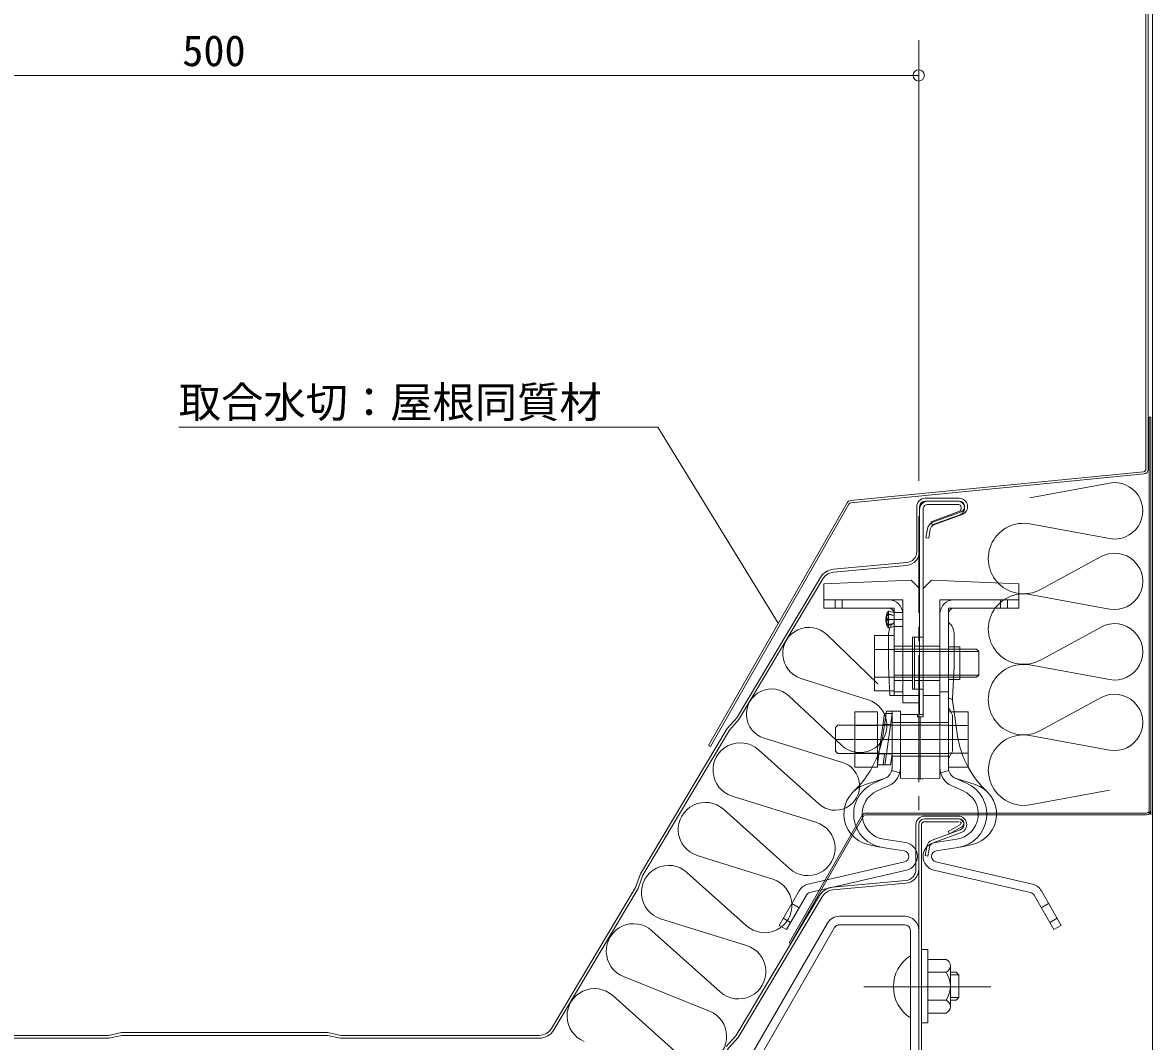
# Model space of a CAD drawing. Units: millimetres at full size, sheet at 1:5; details may follow other scales. Extents: x -3142 to 7368, y -2477 to 957.
# Drawn here: x -2003.5 to -1602.7, y -1789.2 to -1428 of the extents above; entities that cross this region are included whole.
import ezdxf
from ezdxf.enums import TextEntityAlignment as Align

# ---------------------------------------------------------------- set-up
doc = ezdxf.new("R2010")
doc.units = ezdxf.units.MM
doc.header["$LTSCALE"] = 5
doc.linetypes.add('CHAIN2', pattern=[12, 9, -1, 1, -1])
doc.layers.add('0-0_0', color=7, linetype='Continuous', lineweight=18)
doc.styles.add('ＭＳ ゴシック', font='')
doc.styles.get('ＭＳ ゴシック').set_extended_font_data('MS Gothic')

msp = doc.modelspace()

# ---------------------------------------------------------------- linework, layer by layer
at = {"layer": '0-0_0', "color": 5}
for p, q in [((-1605.048, -1586.237), (-1605.048, -1342.39)), ((-1604.248, -1586.418), (-1604.248, -1342.39)), ((-1603.848, -1567.829), (-1603.248, -1567.829)), ((-1603.848, -1707.211), (-1603.848, -1567.829)), ((-1603.248, -1707.211), (-1603.248, -1567.829)), ((-1709.794, -1597.441), (-1605.95, -1587.232)), ((-1709.613, -1598.227), (-1605.691, -1588.01)), ((-1711.026, -1598.239), (-1760.267, -1684.325)), ((-1710.383, -1598.726), (-1759.516, -1684.622)), ((-1760.267, -1684.325), (-1759.516, -1684.622)), ((-1705.747, -1709.016), (-1731.617, -1754.193)), ((-1705.226, -1709.314), (-1731.096, -1754.491)), ((-1604.848, -1708.811), (-1704.359, -1708.811)), ((-1604.848, -1708.211), (-1704.358, -1708.211)), ((-1731.617, -1754.193), (-1731.096, -1754.491))]:
    msp.add_line(p, q, dxfattribs=at)
at = {"layer": '0-0_0'}
for p, q in [((-1602.748, -2207.811), (-1602.748, -1381.99)), ((-1671.314, -1596.616), (-1683.314, -1596.616)), ((-1683.314, -1597.616), (-1671.314, -1597.616)), ((-1686.314, -1599.616), (-1686.314, -1615.463)), ((-1685.314, -1615.463), (-1685.314, -1599.616)), ((-1670.63, -1601.495), (-1680.591, -1605.12)), ((-1670.288, -1602.435), (-1680.249, -1606.06)), ((-1689.952, -1619.446), (-1715.869, -1621.802)), ((-1689.861, -1620.442), (-1715.778, -1622.798)), ((-1719.619, -1625.215), (-1749.396, -1675.095)), ((-1688.314, -1625.606), (-1719.314, -1626.959)), ((-1719.314, -1635.606), (-1719.314, -1626.959)), ((-1688.314, -1625.606), (-1685.314, -1628.606)), ((-1681.114, -1625.606), (-1684.114, -1628.606)), ((-1681.114, -1625.606), (-1650.114, -1626.959)), ((-1650.114, -1635.606), (-1650.114, -1626.959)), ((-1691.314, -1632.606), (-1719.314, -1632.606)), ((-1715.314, -1635.606), (-1715.314, -1632.606)), ((-1712.814, -1635.606), (-1712.814, -1632.606)), ((-1691.314, -1632.606), (-1691.314, -1665.286)), ((-1678.114, -1632.606), (-1650.114, -1632.606)), ((-1678.114, -1632.606), (-1678.114, -1665.286)), ((-1656.614, -1635.606), (-1656.614, -1632.606)), ((-1654.114, -1635.606), (-1654.114, -1632.606)), ((-1719.314, -1635.606), (-1694.314, -1635.606)), ((-1697.314, -1639.206), (-1696.961, -1637.442)), ((-1696.314, -1636.706), (-1696.961, -1637.442)), ((-1696.961, -1637.442), (-1696.961, -1641.769)), ((-1694.314, -1637.106), (-1696.314, -1636.706)), ((-1696.314, -1636.706), (-1696.314, -1642.506)), ((-1696.314, -1637.838), (-1694.314, -1638.238)), ((-1694.377, -1637.106), (-1691.314, -1637.106)), ((-1694.314, -1635.606), (-1694.314, -1666.606)), ((-1650.114, -1635.606), (-1675.114, -1635.606)), ((-1697.314, -1639.206), (-1695.314, -1639.606)), ((-1697.314, -1639.206), (-1697.314, -1640.006)), ((-1691.314, -1639.606), (-1697.314, -1639.606)), ((-1697.314, -1640.006), (-1695.314, -1639.606)), ((-1697.314, -1639.606), (-1696.961, -1640.878)), ((-1697.314, -1640.006), (-1696.961, -1641.769)), ((-1696.961, -1640.878), (-1696.314, -1641.373)), ((-1696.314, -1641.559), (-1696.961, -1640.878)), ((-1696.314, -1642.506), (-1696.961, -1641.769)), ((-1691.314, -1642.106), (-1694.314, -1642.106)), ((-1701.314, -1645.291), (-1701.314, -1664.921)), ((-1696.314, -1656.106), (-1696.314, -1644.606)), ((-1687.814, -1645.906), (-1687.814, -1664.306)), ((-1685.314, -1645.906), (-1687.814, -1645.906)), ((-1687.114, -1645.906), (-1687.114, -1664.306)), ((-1685.314, -1645.906), (-1684.114, -1645.906)), ((-1673.114, -1656.106), (-1673.114, -1644.606)), ((-1687.814, -1649.006), (-1694.314, -1649.006)), ((-1694.314, -1650.106), (-1671.114, -1650.106)), ((-1694.314, -1650.906), (-1664.314, -1650.906)), ((-1687.314, -1649.006), (-1678.114, -1649.006)), ((-1671.114, -1649.356), (-1671.114, -1660.856)), ((-1665.114, -1650.106), (-1671.114, -1650.106)), ((-1664.314, -1650.906), (-1665.114, -1650.106)), ((-1664.314, -1650.906), (-1664.314, -1659.306)), ((-1696.314, -1656.106), (-1695.857, -1666.606)), ((-1673.114, -1656.106), (-1673.614, -1667.606)), ((-1694.314, -1659.306), (-1664.314, -1659.306)), ((-1694.314, -1660.106), (-1671.114, -1660.106)), ((-1687.814, -1661.206), (-1694.314, -1661.206)), ((-1687.314, -1661.206), (-1678.114, -1661.206)), ((-1665.114, -1660.106), (-1671.114, -1660.106)), ((-1664.314, -1659.306), (-1665.114, -1660.106)), ((-1695.857, -1666.606), (-1691.314, -1666.606)), ((-1694.314, -1665.286), (-1691.314, -1665.286)), ((-1691.314, -1665.286), (-1691.314, -1669.106)), ((-1691.314, -1666.606), (-1685.314, -1666.606)), ((-1685.314, -1664.306), (-1687.814, -1664.306)), ((-1685.314, -1664.306), (-1684.114, -1664.306)), ((-1678.114, -1666.606), (-1684.114, -1666.606)), ((-1684.114, -1674.106), (-1684.114, -1666.606)), ((-1675.114, -1665.286), (-1678.114, -1665.286)), ((-1678.114, -1666.606), (-1678.114, -1665.286)), ((-1678.114, -1695.896), (-1678.114, -1666.606)), ((-1691.314, -1669.106), (-1685.314, -1669.106)), ((-1673.624, -1668.466), (-1673.086, -1672.291)), ((-1673.614, -1667.606), (-1673.614, -1668.536)), ((-1752.817, -1678.875), (-1749.396, -1675.095)), ((-1708.3, -1691.921), (-1708.3, -1672.291)), ((-1708.3, -1672.291), (-1700.3, -1672.291)), ((-1700.3, -1691.921), (-1700.3, -1672.291)), ((-1698.244, -1680.133), (-1697.228, -1672.906)), ((-1695.114, -1672.906), (-1697.739, -1672.906)), ((-1695.114, -1672.106), (-1695.114, -1692.191)), ((-1692.114, -1695.896), (-1692.114, -1672.106)), ((-1692.114, -1673.306), (-1686.114, -1673.306)), ((-1686.114, -1674.106), (-1686.114, -1673.306)), ((-1686.114, -1674.106), (-1685.114, -1674.106)), ((-1684.114, -1674.106), (-1685.114, -1674.106)), ((-1685.114, -1674.106), (-1685.114, -1696.106)), ((-1668.114, -1672.291), (-1675.114, -1672.291)), ((-1673.614, -1674.025), (-1673.614, -1685.733)), ((-1671.984, -1680.133), (-1673.086, -1672.291)), ((-1668.114, -1691.921), (-1668.114, -1672.291)), ((-1715.114, -1677.906), (-1714.314, -1677.106)), ((-1715.114, -1677.906), (-1715.114, -1686.306)), ((-1714.314, -1677.106), (-1708.3, -1677.106)), ((-1708.3, -1677.198), (-1700.3, -1677.198)), ((-1695.664, -1676.817), (-1698.289, -1676.817)), ((-1675.114, -1676.106), (-1695.114, -1676.106)), ((-1675.114, -1677.106), (-1695.114, -1677.106)), ((-1668.114, -1677.198), (-1675.114, -1677.198)), ((-1668.114, -1682.106), (-1715.114, -1682.106)), ((-1715.114, -1686.306), (-1714.314, -1687.106)), ((-1714.314, -1687.106), (-1708.3, -1687.106)), ((-1708.3, -1687.013), (-1700.3, -1687.013)), ((-1697.125, -1687.215), (-1699.751, -1687.215)), ((-1695.114, -1687.215), (-1697.739, -1687.215)), ((-1695.664, -1691.127), (-1695.114, -1687.215)), ((-1675.114, -1687.106), (-1695.114, -1687.106)), ((-1675.114, -1688.867), (-1673.882, -1686.733)), ((-1668.114, -1687.013), (-1675.114, -1687.013)), ((-1697.675, -1691.127), (-1700.3, -1691.127)), ((-1675.114, -1688.106), (-1695.114, -1688.106)), ((-1708.3, -1691.921), (-1700.3, -1691.921)), ((-1692.34, -1693.955), (-1695.215, -1693.086)), ((-1677.888, -1693.955), (-1675.013, -1693.086)), ((-1668.114, -1691.921), (-1675.114, -1691.921)), ((-1697.898, -1696.002), (-1704.557, -1698.126)), ((-1697.51, -1695.856), (-1701.524, -1697.612)), ((-1696.308, -1698.604), (-1700.322, -1700.36)), ((-1686.114, -1696.106), (-1692.114, -1695.896)), ((-1686.114, -1696.106), (-1685.114, -1696.106)), ((-1684.114, -1696.106), (-1685.114, -1696.106)), ((-1684.114, -1696.106), (-1678.114, -1695.896)), ((-1673.92, -1698.604), (-1669.906, -1700.36)), ((-1672.717, -1695.856), (-1668.704, -1697.612)), ((-1672.329, -1696.002), (-1665.671, -1698.126)), ((-1671.614, -1709.311), (-1683.614, -1709.311)), ((-1683.614, -1710.311), (-1671.614, -1710.311)), ((-1686.614, -1712.311), (-1686.614, -1728.158)), ((-1685.614, -1728.158), (-1685.614, -1712.311)), ((-1684.614, -1712.311), (-1684.614, -1797.311)), ((-1670.93, -1714.19), (-1680.891, -1717.815)), ((-1670.588, -1715.13), (-1680.549, -1718.755)), ((-1698.053, -1717.505), (-1690.37, -1718.661)), ((-1679.858, -1718.661), (-1672.175, -1717.505)), ((-1703.658, -1719.331), (-1699.381, -1720.306)), ((-1698.499, -1720.472), (-1690.816, -1721.628)), ((-1679.411, -1721.628), (-1671.729, -1720.472)), ((-1666.569, -1719.331), (-1670.847, -1720.306)), ((-1724.894, -1733.457), (-1690.664, -1725.554)), ((-1645.334, -1733.457), (-1679.564, -1725.554)), ((-1724.219, -1736.38), (-1689.989, -1728.477)), ((-1646.009, -1736.38), (-1680.239, -1728.477)), ((-1786.084, -1734.602), (-1815.927, -1784.592)), ((-1785.175, -1735.03), (-1815.068, -1785.104)), ((-1690.252, -1732.141), (-1716.169, -1734.497)), ((-1690.161, -1733.137), (-1716.078, -1735.493)), ((-1719.919, -1737.91), (-1749.696, -1787.79)), ((-1728.099, -1735.829), (-1735.165, -1748.066)), ((-1725.501, -1737.329), (-1732.566, -1749.566)), ((-1644.726, -1737.329), (-1637.661, -1749.566)), ((-1642.128, -1735.829), (-1635.063, -1748.066)), ((-1728.066, -1741.772), (-1730.665, -1740.272)), ((-1642.161, -1741.772), (-1639.563, -1740.272)), ((-1812.743, -1911.311), (-1718.057, -1747.311)), ((-1731.066, -1746.968), (-1733.665, -1745.468)), ((-1713.727, -1744.811), (-1690.614, -1744.811)), ((-1639.161, -1746.968), (-1636.563, -1745.468)), ((-1810.145, -1912.811), (-1715.459, -1748.811)), ((-1732.566, -1749.566), (-1735.165, -1748.066)), ((-1713.727, -1747.811), (-1690.614, -1747.811)), ((-1688.614, -1749.811), (-1688.614, -1910.311)), ((-1685.614, -1749.811), (-1685.614, -1910.311)), ((-1637.661, -1749.566), (-1635.063, -1748.066)), ((-1688.614, -1780.811), (-1688.614, -1758.811)), ((-1684.414, -1756.615), (-1682.414, -1756.615)), ((-1682.414, -1756.615), (-1682.414, -1782.615)), ((-1682.414, -1760.114), (-1675.914, -1760.114)), ((-1674.414, -1762.365), (-1674.414, -1776.865)), ((-1682.414, -1764.614), (-1675.914, -1764.614)), ((-1674.414, -1764.614), (-1672.414, -1764.614)), ((-1671.414, -1765.615), (-1674.414, -1765.615)), ((-1671.414, -1765.615), (-1672.414, -1764.614)), ((-1671.414, -1765.615), (-1671.414, -1773.615)), ((-1682.414, -1774.614), (-1675.914, -1774.614)), ((-1674.414, -1774.614), (-1672.414, -1774.614)), ((-1682.414, -1779.114), (-1675.914, -1779.114)), ((-1684.414, -1782.615), (-1682.414, -1782.615)), ((-1972.998, -1787.029), (-2043.408, -1787.029)), ((-1968.422, -1786.029), (-1972.998, -1787.029)), ((-1968.314, -1787.029), (-1972.89, -1788.029)), ((-1895.206, -1786.029), (-1968.422, -1786.029)), ((-1895.314, -1787.029), (-1968.314, -1787.029)), ((-1890.738, -1788.029), (-1895.314, -1787.029)), ((-1895.206, -1786.029), (-1890.63, -1787.029)), ((-1820.22, -1787.029), (-1890.63, -1787.029)), ((-1972.89, -1788.029), (-2043.408, -1788.029)), ((-1820.22, -1788.029), (-1890.738, -1788.029))]:
    msp.add_line(p, q, dxfattribs=at)
at = {"layer": '0-0_0', "color": 4}
for p, q in [((-1685.614, -1434.239), (-1685.614, -1590.441)), ((-2185.614, -1446.739), (-1685.614, -1446.739)), ((-1778.129, -1571.369), (-1948.129, -1571.369)), ((-1778.129, -1571.369), (-1735.442, -1640.923))]:
    msp.add_line(p, q, dxfattribs=at)
at = {"layer": '0-0_0', "color": 9}
for p, q in [((-1603.848, -1567.829), (-1603.848, -1708.211)), ((-1603.248, -1567.829), (-1603.248, -1708.811)), ((-1646.186, -1596.446), (-1617.981, -1591.243)), ((-1682.319, -1597.616), (-1671.814, -1597.616)), ((-1682.314, -1598.816), (-1671.814, -1598.816)), ((-1671.374, -1601.336), (-1681.234, -1604.926)), ((-1670.964, -1602.456), (-1680.824, -1606.056)), ((-1681.234, -1604.926), (-1680.824, -1606.056)), ((-1646.186, -1605.708), (-1617.981, -1610.911)), ((-1642.491, -1628.987), (-1620.938, -1617.288)), ((-1617.981, -1635.911), (-1646.186, -1630.708)), ((-1620.938, -1642.288), (-1642.491, -1653.987)), ((-1718.183, -1644.985), (-1700.187, -1662.363)), ((-1617.981, -1660.911), (-1646.186, -1655.708)), ((-1727.425, -1660.467), (-1703.589, -1668.062)), ((-1713.064, -1684.186), (-1731.73, -1666.653)), ((-1642.491, -1678.987), (-1620.938, -1667.288)), ((-1712.696, -1690.29), (-1740.483, -1681.691)), ((-1646.186, -1680.708), (-1617.981, -1685.911)), ((-1721.04, -1705.011), (-1742.477, -1685.777)), ((-1722.119, -1711.459), (-1751.815, -1702.224)), ((-1646.186, -1705.293), (-1617.981, -1700.091)), ((-1754.877, -1706.895), (-1731.477, -1727.926)), ((-1671.382, -1710.311), (-1683.614, -1710.311)), ((-1685.614, -1712.311), (-1685.614, -1797.311)), ((-1671.382, -1711.311), (-1683.614, -1711.311)), ((-1670.364, -1713.11), (-1674.726, -1715.628)), ((-1737.371, -1731.709), (-1764.212, -1723.241)), ((-1767.867, -1729.244), (-1746.759, -1748.171)), ((-1746.684, -1755.188), (-1777.204, -1745.691)), ((-1780.289, -1749.929), (-1756.033, -1771.663)), ((-1790.393, -1766.163), (-1759.847, -1778.462)), ((-1769.937, -1794.674), (-1794.192, -1772.939))]:
    msp.add_line(p, q, dxfattribs=at)
at = {"layer": '0-0_0', "color": 4, "linetype": 'CHAIN2'}
for p, q in [((-1685.614, -2057.234), (-1685.614, -1602.941)), ((-1660.114, -1769.811), (-1710.114, -1769.811))]:
    msp.add_line(p, q, dxfattribs=at)
at = {"layer": '0-0_0', "color": 9}
for points in [[(-1685.314, -1600.606), (-1685.314, -1673.306), (-1684.114, -1673.306), (-1684.114, -1600.606)], [(-1670.864, -1712.244), (-1675.226, -1714.762), (-1674.726, -1715.628)]]:
    msp.add_lwpolyline(points, dxfattribs=at)
at = {"layer": '0-0_0'}
for points in [[(-1681.534, -1607.592), (-1682.102, -1610.81), (-1683.086, -1610.637), (-1682.519, -1607.419)], [(-1720.478, -1624.702), (-1750.204, -1674.497), (-1753.625, -1678.278), (-1784.38, -1729.796), (-1786.084, -1734.602)], [(-1697.314, -1639.606), (-1696.961, -1638.333), (-1696.314, -1637.838)], [(-1694.314, -1638.238), (-1696.314, -1637.653), (-1696.961, -1638.333)], [(-1675.114, -1635.606), (-1675.114, -1665.286), (-1675.114, -1692.191)], [(-1694.314, -1640.973), (-1694.862, -1641.083), (-1696.314, -1641.373)], [(-1694.314, -1640.973), (-1694.931, -1641.154), (-1696.314, -1641.559)], [(-1694.314, -1642.106), (-1695.803, -1642.403), (-1696.314, -1642.506)], [(-1694.314, -1645.291), (-1696.314, -1645.291), (-1701.314, -1645.291)], [(-1694.314, -1650.198), (-1696.314, -1650.198), (-1701.314, -1650.198)], [(-1671.114, -1649.356), (-1673.114, -1649.356), (-1675.114, -1649.356)], [(-1694.314, -1660.013), (-1696.144, -1660.013), (-1701.314, -1660.013)], [(-1671.114, -1660.856), (-1673.32, -1660.856), (-1675.114, -1660.856)], [(-1694.314, -1664.921), (-1695.931, -1664.921), (-1701.314, -1664.921)], [(-1675.114, -1670.891), (-1674.306, -1672.291), (-1673.882, -1673.025)], [(-1700.3, -1691.127), (-1699.751, -1687.215), (-1697.739, -1672.906)], [(-1697.675, -1691.127), (-1697.125, -1687.215), (-1695.114, -1672.906)], [(-1692.114, -1672.106), (-1697.116, -1672.106), (-1697.228, -1672.906)], [(-1785.175, -1735.03), (-1783.471, -1730.224), (-1752.817, -1678.875)], [(-1708.3, -1677.106), (-1700.3, -1677.106), (-1698.33, -1677.106), (-1695.704, -1677.106), (-1695.114, -1677.106)], [(-1708.3, -1687.106), (-1700.3, -1687.106), (-1699.735, -1687.106), (-1697.11, -1687.106), (-1695.114, -1687.106)], [(-1695.664, -1691.127), (-1698.289, -1691.127), (-1697.739, -1687.215)], [(-1681.834, -1720.287), (-1682.402, -1723.505), (-1683.386, -1723.332), (-1682.819, -1720.114)], [(-1720.777, -1737.397), (-1750.504, -1787.192), (-1753.925, -1790.973)], [(-1672.414, -1774.614), (-1671.414, -1773.615), (-1674.414, -1773.615)], [(-1785.475, -1847.725), (-1783.771, -1842.919), (-1753.117, -1791.57), (-1749.696, -1787.79)]]:
    msp.add_lwpolyline(points, dxfattribs=at)
msp.add_circle((-1685.614, -1446.739), 2, dxfattribs=at)
at = {"layer": '0-0_0', "color": 5}
for centre, radius, start, end in [((-1606.048, -1586.237), 1, 275.61479, 0), ((-1605.848, -1586.418), 1.6, 275.61477, 0), ((-1709.637, -1599.033), 1.6, 95.61479, 150.23037), ((-1709.515, -1599.222), 1, 95.61477, 150.23037), ((-1604.848, -1707.211), 1.6, 270, 0), ((-1604.848, -1707.211), 1, 270, 0), ((-1704.358, -1709.811), 1.6, 90, 150.2034), ((-1704.359, -1709.811), 1, 90, 150.20341)]:
    msp.add_arc(centre, radius, start, end, dxfattribs=at)
at = {"layer": '0-0_0', "color": 9}
for centre, radius, start, end in [((-1616.167, -1601.077), 10, 259.5484, 100.45158), ((-1682.319, -1600.611), 2.995, 89.9043, 179.90439), ((-1682.319, -1600.611), 1.795, 89.84035, 179.84044), ((-1671.816, -1600.111), 2.495, 289.96066, 89.96072), ((-1671.816, -1600.114), 1.299, 289.90414, 89.90421), ((-1648.454, -1618.001), 12.5, 79.5484, 298.49265), ((-1616.167, -1626.077), 10, 259.5484, 118.49265), ((-1648.454, -1643.001), 12.5, 79.5484, 298.49265), ((-1724.614, -1651.646), 9.259, 46.00232, 252.32582), ((-1616.167, -1651.077), 10, 259.5484, 118.49265), ((-1648.454, -1668.001), 12.5, 79.5484, 298.49265), ((-1737.843, -1673.161), 8.928, 46.79279, 252.80414), ((-1616.167, -1676.077), 10, 259.5484, 118.49265), ((-1706.5, -1677.198), 9.588, 226.79279, 72.32582), ((-1648.454, -1693.001), 12.5, 79.5484, 280.45158), ((-1748.941, -1692.981), 9.679, 48.10127, 252.72455), ((-1715.256, -1698.564), 8.661, 228.10127, 72.80414), ((-1761.314, -1714.057), 9.63, 48.05289, 252.48924), ((-1683.614, -1712.311), 2, 90, 180), ((-1671.114, -1711.811), 1.5, 299.99998, 90), ((-1724.997, -1720.716), 9.694, 228.05289, 72.72455), ((-1683.614, -1712.311), 1, 90, 180), ((-1671.114, -1711.811), 0.5, 299.99998, 90), ((-1774.329, -1736.45), 9.679, 48.11742, 252.7166), ((-1740.288, -1740.954), 9.694, 228.11742, 72.48924), ((-1786.767, -1757.158), 9.707, 48.13734, 248.06783), ((-1749.564, -1764.444), 9.694, 228.13734, 72.7166), ((-1800.671, -1780.169), 9.707, 48.13734, 248.06783), ((-1763.468, -1787.454), 9.694, 228.13734, 68.06783)]:
    msp.add_arc(centre, radius, start, end, dxfattribs=at)
at = {"layer": '0-0_0'}
for centre, radius, start, end in [((-1683.314, -1599.616), 3, 90, 180), ((-1683.314, -1599.616), 2, 90, 180), ((-1671.314, -1599.616), 3, 289.99998, 89.99998), ((-1671.314, -1599.616), 2, 289.99998, 89.99998), ((-1679.564, -1607.94), 3, 110, 170), ((-1679.564, -1607.94), 2, 110, 170), ((-1690.314, -1615.463), 4, 275.19443, 0), ((-1690.314, -1615.463), 5, 275.19443, 0), ((-1715.326, -1627.778), 6, 95.19443, 149.16408), ((-1715.326, -1627.778), 5, 95.19443, 149.16408), ((-1696.314, -1637.606), 5, 0, 90), ((-1673.114, -1637.606), 5, 90, 180), ((-1696.314, -1637.606), 2, 0, 90), ((-1673.114, -1637.606), 2, 90, 180), ((-1691.314, -1644.606), 5, 126.86989, 180), ((-1678.114, -1644.606), 5, 0, 53.1301), ((-1674.614, -1667.106), 0.5, 180, 270), ((-1674.614, -1668.606), 1, 0, 90), ((-1675.614, -1674.025), 2, 0, 30), ((-1732.903, -1675.262), 35, 331.60551, 352), ((-1637.325, -1675.262), 35, 188, 208.42157), ((-1675.614, -1685.733), 2, 330, 0), ((-1732.903, -1675.262), 35, 313.54292, 331.60551), ((-1699.114, -1692.191), 4, 293.6317, 0), ((-1699.114, -1692.191), 7, 293.6317, 0), ((-1671.114, -1692.191), 7, 180, 246.36829), ((-1671.114, -1692.191), 4, 180, 246.36829), ((-1637.325, -1675.262), 35, 208.42157, 226.45706), ((-1701.214, -1708.606), 11, 107.69128, 257.1604), ((-1696.714, -1708.606), 12, 113.6317, 261.4446), ((-1673.514, -1708.606), 12, 278.55539, 66.36829), ((-1669.014, -1708.606), 11, 282.83958, 72.3087), ((-1696.714, -1708.606), 9, 113.6317, 261.4446), ((-1673.514, -1708.606), 9, 278.55539, 66.36829), ((-1683.614, -1712.311), 3, 90, 180), ((-1683.614, -1712.311), 2, 90, 180), ((-1671.614, -1712.311), 3, 289.99998, 89.99998), ((-1671.614, -1712.311), 2, 289.99998, 89.99998), ((-1691.114, -1723.606), 5, 0, 81.4446), ((-1679.114, -1723.606), 5, 98.55539, 180), ((-1679.865, -1720.635), 3, 110, 170), ((-1679.865, -1720.635), 2, 110, 170), ((-1691.114, -1723.606), 2, 0, 81.4446), ((-1679.114, -1723.606), 2, 98.55539, 180), ((-1691.114, -1723.606), 2, 283, 0), ((-1691.114, -1723.606), 5, 283, 0), ((-1679.114, -1723.606), 5, 180, 257), ((-1679.114, -1723.606), 2, 180, 257), ((-1690.614, -1728.158), 4, 275.19443, 0), ((-1690.614, -1728.158), 5, 275.19443, 0), ((-1723.769, -1738.329), 5, 103, 150), ((-1715.626, -1740.473), 6, 95.19443, 149.16408), ((-1646.458, -1738.329), 5, 30, 77), ((-1723.769, -1738.329), 2, 103, 150), ((-1715.626, -1740.473), 5, 95.19443, 149.16408), ((-1646.458, -1738.329), 2, 30, 77), ((-1713.727, -1749.811), 5, 90, 150), ((-1690.614, -1749.811), 5, 0, 90), ((-1713.727, -1749.811), 2, 90, 150), ((-1690.614, -1749.811), 2, 0, 90), ((-1681.531, -1769.811), 13.083, 122.77904, 237.22095), ((-1676.851, -1762.365), 2.438, 292.61983, 67.38016), ((-1683.497, -1769.615), 9.083, 326.6015, 33.39848), ((-1676.851, -1776.865), 2.438, 292.61983, 67.38016), ((-1820.22, -1782.029), 5, 270, 329.16408), ((-1820.22, -1782.029), 6, 270, 329.16408)]:
    msp.add_arc(centre, radius, start, end, dxfattribs=at)

# ---------------------------------------------------------------- texts
at = {"layer": '0-0_0', "style": 'ＭＳ ゴシック'}
for s, p in [('500', (-1946.864, -1446.739)), ('取合水切：屋根同質材', (-1948.129, -1571.369))]:
    msp.add_text(s, height=11, dxfattribs=at).set_placement(p, align=Align.BOTTOM_LEFT)

doc.saveas('drawing.dxf')
